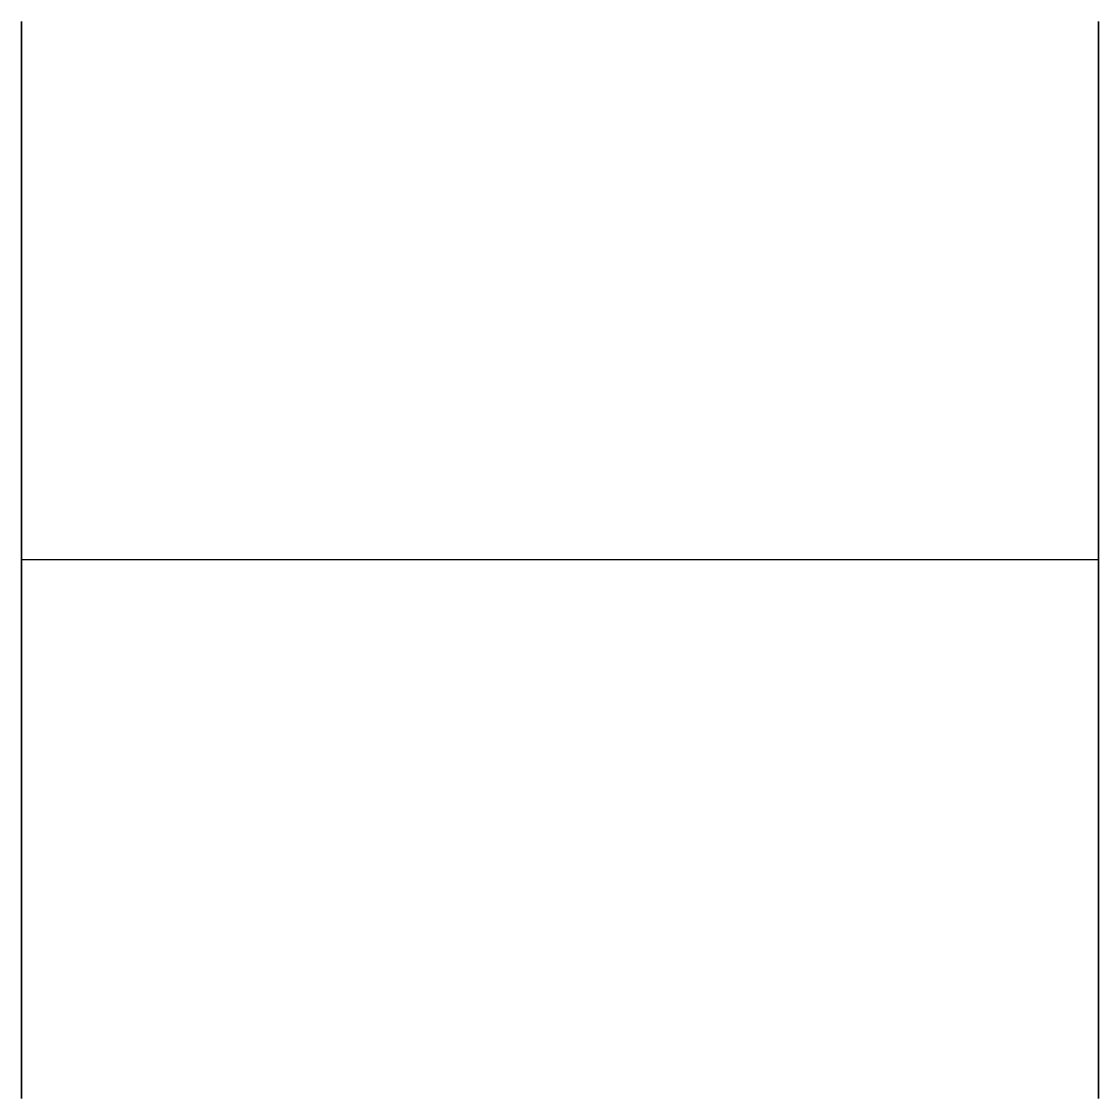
# Model space of a CAD drawing. Extents: x 0 to 10, y -5 to 5.
import ezdxf

# ---------------------------------------------------------------- set-up
doc = ezdxf.new("R2010")
doc.units = 0
doc.layers.add('s001-#def-active-grp', color=7, linetype='CONTINUOUS')

msp = doc.modelspace()

# ---------------------------------------------------------------- linework, layer by layer
at = {"layer": 's001-#def-active-grp', "color": 7, "linetype": 'CONTINUOUS', "lineweight": 30, "true_color": 0x000000}
msp.add_line((10, 0), (0, 0), dxfattribs=at)
for points in [[(0, 5, 0), (0, 4.649, 1.84), (0, 4.185, 2.736), (0, 3.536, 3.536), (0, 2.736, 4.185), (0, 1.84, 4.649), (0, 0, 5), (0, -1.84, 4.649), (0, -2.736, 4.185), (0, -3.536, 3.536), (0, -4.185, 2.736), (0, -4.649, 1.84), (0, -5, 0), (0, -4.649, -1.84), (0, -4.185, -2.736), (0, -3.536, -3.536), (0, -2.736, -4.185), (0, -1.84, -4.649), (0, 0, -5), (0, 1.84, -4.649), (0, 2.736, -4.185), (0, 3.536, -3.536), (0, 4.185, -2.736), (0, 4.649, -1.84), (0, 5, 0)], [(10, 5, 0), (10, 4.649, 1.84), (10, 4.185, 2.736), (10, 4.649, 1.84), (10, 5, 0), (10, 4.649, -1.84), (10, 4.185, -2.736), (10, 3.536, -3.536), (10, 2.736, -4.185), (10, 1.84, -4.649), (10, 0, -5), (10, -1.84, -4.649), (10, -2.736, -4.185), (10, -3.536, -3.536), (10, -4.185, -2.736), (10, -4.649, -1.84), (10, -5, 0), (10, -4.649, 1.84), (10, -4.185, 2.736), (10, -3.536, 3.536), (10, -4.185, 2.736), (10, -4.649, 1.84), (10, -5, 0), (10, -4.649, -1.84), (10, -4.185, -2.736), (10, -3.536, -3.536), (10, -2.736, -4.185), (10, -1.84, -4.649), (10, 0, -5), (10, 1.84, -4.649), (10, 2.736, -4.185), (10, 3.536, -3.536), (10, 4.185, -2.736), (10, 4.649, -1.84), (10, 5, 0)], [(10, 4.185, 2.736), (10, 3.536, 3.536), (10, 2.736, 4.185), (10, 1.84, 4.649), (10, 0, 5), (10, -1.84, 4.649), (10, -2.736, 4.185), (10, -3.536, 3.536), (10, -2.736, 4.185), (10, -1.84, 4.649), (10, 0, 5), (10, 1.84, 4.649), (10, 2.736, 4.185), (10, 3.536, 3.536), (10, 4.185, 2.736)]]:
    msp.add_polyline3d(points, dxfattribs=at)

doc.saveas('drawing.dxf')
